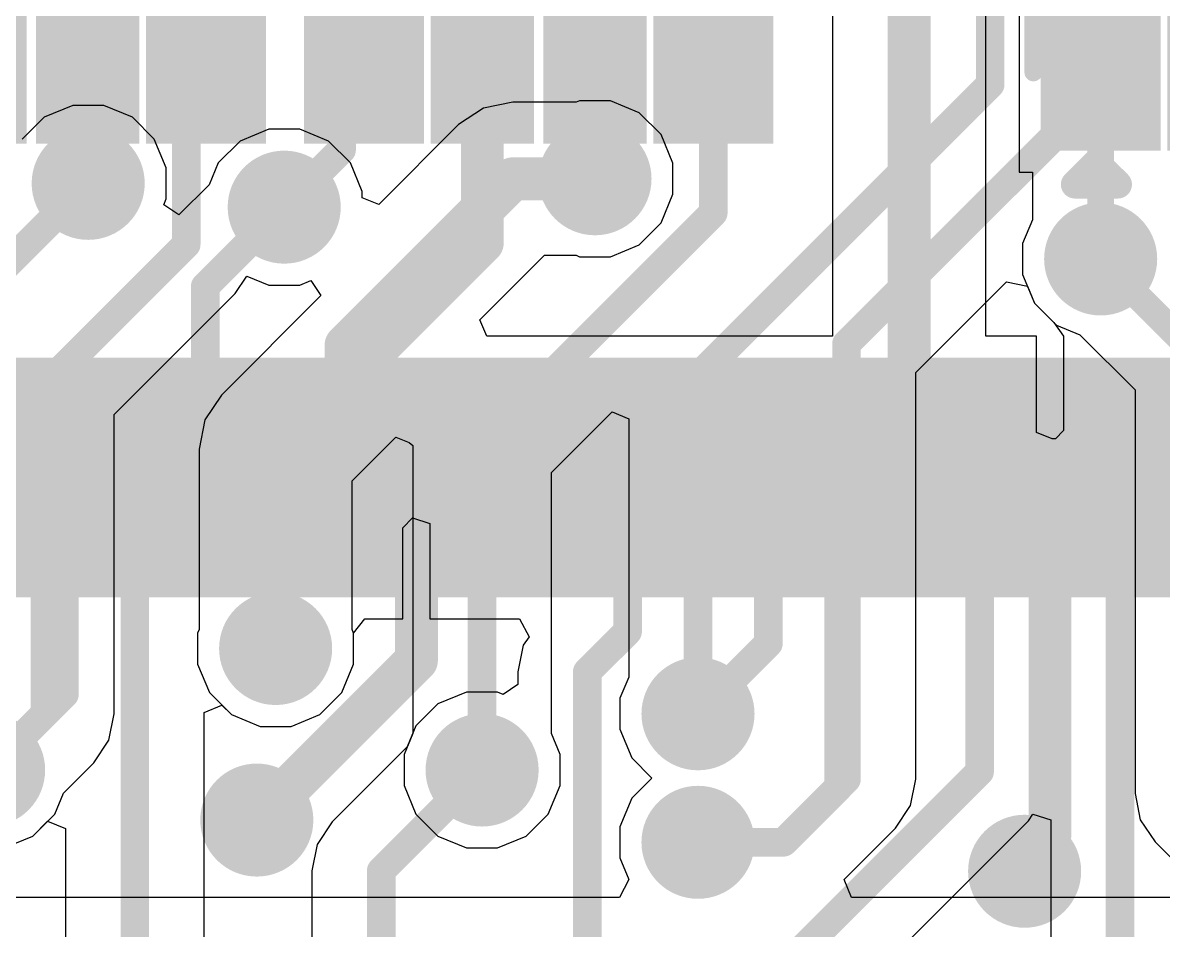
# Model space of a CAD drawing. Header units: millimetres. Extents: x 0 to 172, y 0 to 138.
# Drawn here: x 27.85 to 35.95, y 50.91 to 57.36 of the extents above; entities that cross this region are included whole.
import ezdxf

# ---------------------------------------------------------------- set-up
doc = ezdxf.new("R2010")
doc.units = ezdxf.units.MM
for name, color, linetype in [('BottomLayer', 5, 'Continuous'), ('BottomPaste', 16, 'Continuous'), ('BottomSolder', 6, 'Continuous'), ('TopLayer', 1, 'Continuous'), ('TopOverlay', 2, 'Continuous'), ('TopPaste', 8, 'Continuous'), ('TopSolder', 216, 'Continuous'), ('ViaHoleLayer', 16, 'Continuous')]:
    doc.layers.add(name, color=color, linetype=linetype)

# ---------------------------------------------------------------- blocks, each defined once
blk = doc.blocks.new('MM70_314B1_2_R300_33')
at = {"layer": 'TopLayer'}
for points in [[(69.8, -3.35), (70.1, -3.35), (70.1, -4.85), (69.8, -4.85)], [(70.3, -3.35), (70.6, -3.35), (70.6, -4.85), (70.3, -4.85)], [(70.8, -3.35), (71.1, -3.35), (71.1, -4.85), (70.8, -4.85)], [(71.3, -3.35), (71.6, -3.35), (71.6, -4.85), (71.3, -4.85)], [(71.8, -3.35), (72.1, -3.35), (72.1, -4.85), (71.8, -4.85)], [(72.3, -3.35), (72.6, -3.35), (72.6, -4.85), (72.3, -4.85)], [(72.8, -3.35), (73.1, -3.35), (73.1, -4.85), (72.8, -4.85)], [(73.3, -3.35), (73.6, -3.35), (73.6, -4.85), (73.3, -4.85)], [(73.8, -3.35), (74.1, -3.35), (74.1, -4.85), (73.8, -4.85)], [(74.3, -3.35), (74.6, -3.35), (74.6, -4.85), (74.3, -4.85)], [(74.8, -3.35), (75.1, -3.35), (75.1, -4.85), (74.8, -4.85)], [(75.3, -3.35), (75.6, -3.35), (75.6, -4.85), (75.3, -4.85)], [(75.8, -3.35), (76.1, -3.35), (76.1, -4.85), (75.8, -4.85)], [(76.3, -3.35), (76.6, -3.35), (76.6, -4.85), (76.3, -4.85)], [(76.8, -3.35), (77.1, -3.35), (77.1, -4.85), (76.8, -4.85)], [(77.3, -3.35), (77.6, -3.35), (77.6, -4.85), (77.3, -4.85)]]:
    blk.add_hatch(color=1, dxfattribs=at).paths.add_polyline_path(points)
at = {"layer": 'TopPaste'}
for points in [[(69.8, -3.35), (70.1, -3.35), (70.1, -4.85), (69.8, -4.85)], [(70.3, -3.35), (70.6, -3.35), (70.6, -4.85), (70.3, -4.85)], [(70.8, -3.35), (71.1, -3.35), (71.1, -4.85), (70.8, -4.85)], [(71.3, -3.35), (71.6, -3.35), (71.6, -4.85), (71.3, -4.85)], [(71.8, -3.35), (72.1, -3.35), (72.1, -4.85), (71.8, -4.85)], [(72.3, -3.35), (72.6, -3.35), (72.6, -4.85), (72.3, -4.85)], [(72.8, -3.35), (73.1, -3.35), (73.1, -4.85), (72.8, -4.85)], [(73.3, -3.35), (73.6, -3.35), (73.6, -4.85), (73.3, -4.85)], [(73.8, -3.35), (74.1, -3.35), (74.1, -4.85), (73.8, -4.85)], [(74.3, -3.35), (74.6, -3.35), (74.6, -4.85), (74.3, -4.85)], [(74.8, -3.35), (75.1, -3.35), (75.1, -4.85), (74.8, -4.85)], [(75.3, -3.35), (75.6, -3.35), (75.6, -4.85), (75.3, -4.85)], [(75.8, -3.35), (76.1, -3.35), (76.1, -4.85), (75.8, -4.85)], [(76.3, -3.35), (76.6, -3.35), (76.6, -4.85), (76.3, -4.85)], [(76.8, -3.35), (77.1, -3.35), (77.1, -4.85), (76.8, -4.85)], [(77.3, -3.35), (77.6, -3.35), (77.6, -4.85), (77.3, -4.85)]]:
    blk.add_hatch(color=8, dxfattribs=at).paths.add_polyline_path(points)
at = {"layer": 'TopSolder'}
for points in [[(69.1984, -3.2484), (69.7016, -3.2484), (69.7016, -4.9516), (69.1984, -4.9516)], [(69.6984, -3.2484), (70.2016, -3.2484), (70.2016, -4.9516), (69.6984, -4.9516)], [(70.1984, -3.2484), (70.7016, -3.2484), (70.7016, -4.9516), (70.1984, -4.9516)], [(70.6984, -3.2484), (71.2016, -3.2484), (71.2016, -4.9516), (70.6984, -4.9516)], [(71.1984, -3.2484), (71.7016, -3.2484), (71.7016, -4.9516), (71.1984, -4.9516)], [(71.6984, -3.2484), (72.2016, -3.2484), (72.2016, -4.9516), (71.6984, -4.9516)], [(72.1984, -3.2484), (72.7016, -3.2484), (72.7016, -4.9516), (72.1984, -4.9516)], [(72.6984, -3.2484), (73.2016, -3.2484), (73.2016, -4.9516), (72.6984, -4.9516)], [(73.1984, -3.2484), (73.7016, -3.2484), (73.7016, -4.9516), (73.1984, -4.9516)], [(73.6984, -3.2484), (74.2016, -3.2484), (74.2016, -4.9516), (73.6984, -4.9516)], [(74.1984, -3.2484), (74.7016, -3.2484), (74.7016, -4.9516), (74.1984, -4.9516)], [(74.6984, -3.2484), (75.2016, -3.2484), (75.2016, -4.9516), (74.6984, -4.9516)], [(75.1984, -3.2484), (75.7016, -3.2484), (75.7016, -4.9516), (75.1984, -4.9516)], [(75.6984, -3.2484), (76.2016, -3.2484), (76.2016, -4.9516), (75.6984, -4.9516)], [(76.1984, -3.2484), (76.7016, -3.2484), (76.7016, -4.9516), (76.1984, -4.9516)], [(76.6984, -3.2484), (77.2016, -3.2484), (77.2016, -4.9516), (76.6984, -4.9516)], [(77.1984, -3.2484), (77.7016, -3.2484), (77.7016, -4.9516), (77.1984, -4.9516)], [(77.6984, -3.2484), (78.2016, -3.2484), (78.2016, -4.9516), (77.6984, -4.9516)]]:
    blk.add_hatch(color=216, dxfattribs=at).paths.add_polyline_path(points)
blk = doc.blocks.new('YC164_JR_0722RL_126')
at = {"layer": 'TopLayer'}
for points in [[(-0.45, 0.325), (0.45, 0.325), (0.45, -0.325), (-0.45, -0.325)], [(2.22, -0.325), (1.32, -0.325), (1.32, 0.325), (2.22, 0.325)], [(-0.45, -0.575), (0.45, -0.575), (0.45, -1.105), (-0.45, -1.105)], [(2.22, -1.105), (1.32, -1.105), (1.32, -0.575), (2.22, -0.575)], [(-0.45, -1.375), (0.45, -1.375), (0.45, -1.905), (-0.45, -1.905)], [(2.22, -1.905), (1.32, -1.905), (1.32, -1.375), (2.22, -1.375)], [(-0.45, -2.155), (0.45, -2.155), (0.45, -2.805), (-0.45, -2.805)], [(2.22, -2.805), (1.32, -2.805), (1.32, -2.155), (2.22, -2.155)]]:
    blk.add_hatch(color=1, dxfattribs=at).paths.add_polyline_path(points)
at = {"layer": 'TopPaste'}
for points in [[(-0.45, 0.325), (0.45, 0.325), (0.45, -0.325), (-0.45, -0.325)], [(2.22, -0.325), (1.32, -0.325), (1.32, 0.325), (2.22, 0.325)], [(-0.45, -0.575), (0.45, -0.575), (0.45, -1.105), (-0.45, -1.105)], [(2.22, -1.105), (1.32, -1.105), (1.32, -0.575), (2.22, -0.575)], [(-0.45, -1.375), (0.45, -1.375), (0.45, -1.905), (-0.45, -1.905)], [(2.22, -1.905), (1.32, -1.905), (1.32, -1.375), (2.22, -1.375)], [(-0.45, -2.155), (0.45, -2.155), (0.45, -2.805), (-0.45, -2.805)], [(2.22, -2.805), (1.32, -2.805), (1.32, -2.155), (2.22, -2.155)]]:
    blk.add_hatch(color=8, dxfattribs=at).paths.add_polyline_path(points)
at = {"layer": 'TopSolder'}
for points in [[(-0.5516, 0.4266), (0.5516, 0.4266), (0.5516, -0.4266), (-0.5516, -0.4266)], [(2.3216, -0.4266), (1.2184, -0.4266), (1.2184, 0.4266), (2.3216, 0.4266)], [(-0.5516, -0.4734), (0.5516, -0.4734), (0.5516, -1.2066), (-0.5516, -1.2066)], [(2.3216, -1.2066), (1.2184, -1.2066), (1.2184, -0.4734), (2.3216, -0.4734)], [(-0.5516, -1.2734), (0.5516, -1.2734), (0.5516, -2.0066), (-0.5516, -2.0066)], [(2.3216, -2.0066), (1.2184, -2.0066), (1.2184, -1.2734), (2.3216, -1.2734)], [(-0.5516, -2.0534), (0.5516, -2.0534), (0.5516, -2.9066), (-0.5516, -2.9066)], [(2.3216, -2.9066), (1.2184, -2.9066), (1.2184, -2.0534), (2.3216, -2.0534)]]:
    blk.add_hatch(color=216, dxfattribs=at).paths.add_polyline_path(points)
at = {"layer": 'TopOverlay'}
for points, const_width in [([(0.005, 0.4776), (1.765, 0.4776)], 0.127), ([(-0.7914, 0.1824), (-0.639, 0.03)], 0.2), ([(-0.7914, 0.1824), (-0.7914, -0.1224)], 0.2), ([(-0.639, 0.03), (-0.7914, -0.1224)], 0.2), ([(0.005, -2.9576), (1.765, -2.9576)], 0.127)]:
    blk.add_lwpolyline(points, dxfattribs=dict(at, const_width=const_width))
for points, const_width in [([(-0.0268, 0.4776, 1), (0.0367, 0.4776, 1)], 0.0635), ([(1.7333, 0.4776, 1), (1.7968, 0.4776, 1)], 0.0635), ([(-0.8414, 0.1824, 1), (-0.7414, 0.1824, 1)], 0.1), ([(-0.8414, 0.1824, 1), (-0.7414, 0.1824, 1)], 0.1), ([(-0.689, 0.03, 1), (-0.589, 0.03, 1)], 0.1), ([(-0.689, 0.03, 1), (-0.589, 0.03, 1)], 0.1), ([(-0.8414, -0.1224, 1), (-0.7414, -0.1224, 1)], 0.1), ([(-0.8414, -0.1224, 1), (-0.7414, -0.1224, 1)], 0.1), ([(-0.0268, -2.9576, 1), (0.0367, -2.9576, 1)], 0.0635), ([(1.7333, -2.9576, 1), (1.7968, -2.9576, 1)], 0.0635)]:
    blk.add_lwpolyline(points, format="xyb", close=True, dxfattribs=dict(at, const_width=const_width))
blk = doc.blocks.new('YC164_JR_0722RL_B_127')
at = {"layer": 'BottomLayer'}
for points in [[(-0.45, 2.805), (0.45, 2.805), (0.45, 2.155), (-0.45, 2.155)], [(2.22, 2.155), (1.32, 2.155), (1.32, 2.805), (2.22, 2.805)], [(-0.45, 1.905), (0.45, 1.905), (0.45, 1.375), (-0.45, 1.375)], [(2.22, 1.375), (1.32, 1.375), (1.32, 1.905), (2.22, 1.905)], [(-0.45, 1.105), (0.45, 1.105), (0.45, 0.575), (-0.45, 0.575)], [(2.22, 0.575), (1.32, 0.575), (1.32, 1.105), (2.22, 1.105)], [(-0.45, 0.325), (0.45, 0.325), (0.45, -0.325), (-0.45, -0.325)], [(2.22, -0.325), (1.32, -0.325), (1.32, 0.325), (2.22, 0.325)]]:
    blk.add_hatch(color=5, dxfattribs=at).paths.add_polyline_path(points)
at = {"layer": 'BottomPaste'}
for points in [[(-0.45, 2.805), (0.45, 2.805), (0.45, 2.155), (-0.45, 2.155)], [(2.22, 2.155), (1.32, 2.155), (1.32, 2.805), (2.22, 2.805)], [(-0.45, 1.905), (0.45, 1.905), (0.45, 1.375), (-0.45, 1.375)], [(2.22, 1.375), (1.32, 1.375), (1.32, 1.905), (2.22, 1.905)], [(-0.45, 1.105), (0.45, 1.105), (0.45, 0.575), (-0.45, 0.575)], [(2.22, 0.575), (1.32, 0.575), (1.32, 1.105), (2.22, 1.105)], [(-0.45, 0.325), (0.45, 0.325), (0.45, -0.325), (-0.45, -0.325)], [(2.22, -0.325), (1.32, -0.325), (1.32, 0.325), (2.22, 0.325)]]:
    blk.add_hatch(color=16, dxfattribs=at).paths.add_polyline_path(points)
at = {"layer": 'BottomSolder'}
for points in [[(-0.5516, 2.9066), (0.5516, 2.9066), (0.5516, 2.0534), (-0.5516, 2.0534)], [(2.3216, 2.0534), (1.2184, 2.0534), (1.2184, 2.9066), (2.3216, 2.9066)], [(-0.5516, 2.0066), (0.5516, 2.0066), (0.5516, 1.2734), (-0.5516, 1.2734)], [(2.3216, 1.2734), (1.2184, 1.2734), (1.2184, 2.0066), (2.3216, 2.0066)], [(-0.5516, 1.2066), (0.5516, 1.2066), (0.5516, 0.4734), (-0.5516, 0.4734)], [(2.3216, 0.4734), (1.2184, 0.4734), (1.2184, 1.2066), (2.3216, 1.2066)], [(-0.5516, 0.4266), (0.5516, 0.4266), (0.5516, -0.4266), (-0.5516, -0.4266)], [(2.3216, -0.4266), (1.2184, -0.4266), (1.2184, 0.4266), (2.3216, 0.4266)]]:
    blk.add_hatch(color=6, dxfattribs=at).paths.add_polyline_path(points)
blk = doc.blocks.new('YC164_JR_0722RL_B_128')
at = {"layer": 'BottomLayer'}
for points in [[(-0.45, 2.805), (0.45, 2.805), (0.45, 2.155), (-0.45, 2.155)], [(2.22, 2.155), (1.32, 2.155), (1.32, 2.805), (2.22, 2.805)], [(-0.45, 1.905), (0.45, 1.905), (0.45, 1.375), (-0.45, 1.375)], [(2.22, 1.375), (1.32, 1.375), (1.32, 1.905), (2.22, 1.905)], [(-0.45, 1.105), (0.45, 1.105), (0.45, 0.575), (-0.45, 0.575)], [(2.22, 0.575), (1.32, 0.575), (1.32, 1.105), (2.22, 1.105)], [(-0.45, 0.325), (0.45, 0.325), (0.45, -0.325), (-0.45, -0.325)], [(2.22, -0.325), (1.32, -0.325), (1.32, 0.325), (2.22, 0.325)]]:
    blk.add_hatch(color=5, dxfattribs=at).paths.add_polyline_path(points)
at = {"layer": 'BottomPaste'}
for points in [[(-0.45, 2.805), (0.45, 2.805), (0.45, 2.155), (-0.45, 2.155)], [(2.22, 2.155), (1.32, 2.155), (1.32, 2.805), (2.22, 2.805)], [(-0.45, 1.905), (0.45, 1.905), (0.45, 1.375), (-0.45, 1.375)], [(2.22, 1.375), (1.32, 1.375), (1.32, 1.905), (2.22, 1.905)], [(-0.45, 1.105), (0.45, 1.105), (0.45, 0.575), (-0.45, 0.575)], [(2.22, 0.575), (1.32, 0.575), (1.32, 1.105), (2.22, 1.105)], [(-0.45, 0.325), (0.45, 0.325), (0.45, -0.325), (-0.45, -0.325)], [(2.22, -0.325), (1.32, -0.325), (1.32, 0.325), (2.22, 0.325)]]:
    blk.add_hatch(color=16, dxfattribs=at).paths.add_polyline_path(points)
at = {"layer": 'BottomSolder'}
for points in [[(-0.5516, 2.9066), (0.5516, 2.9066), (0.5516, 2.0534), (-0.5516, 2.0534)], [(2.3216, 2.0534), (1.2184, 2.0534), (1.2184, 2.9066), (2.3216, 2.9066)], [(-0.5516, 2.0066), (0.5516, 2.0066), (0.5516, 1.2734), (-0.5516, 1.2734)], [(2.3216, 1.2734), (1.2184, 1.2734), (1.2184, 2.0066), (2.3216, 2.0066)], [(-0.5516, 1.2066), (0.5516, 1.2066), (0.5516, 0.4734), (-0.5516, 0.4734)], [(2.3216, 0.4734), (1.2184, 0.4734), (1.2184, 1.2066), (2.3216, 1.2066)], [(-0.5516, 0.4266), (0.5516, 0.4266), (0.5516, -0.4266), (-0.5516, -0.4266)], [(2.3216, -0.4266), (1.2184, -0.4266), (1.2184, 0.4266), (2.3216, 0.4266)]]:
    blk.add_hatch(color=6, dxfattribs=at).paths.add_polyline_path(points)

msp = doc.modelspace()

# ---------------------------------------------------------------- hatches: boundary and pattern name
at = {"layer": 'BottomLayer'}
h = msp.add_hatch(color=5, dxfattribs=at)
edge = h.paths.add_edge_path()
edge.add_arc((31.9168, 56.2466), 0.3, 0, 360)
h = msp.add_hatch(color=5, dxfattribs=at)
edge = h.paths.add_edge_path()
edge.add_arc((28.3172, 56.214), 0.3, 0, 360)
h = msp.add_hatch(color=5, dxfattribs=at)
edge = h.paths.add_edge_path()
edge.add_arc((29.7094, 56.0449), 0.3, 0, 360)
h = msp.add_hatch(color=5, dxfattribs=at)
edge = h.paths.add_edge_path()
edge.add_arc((35.5084, 55.6768), 0.3, 0, 360)
h = msp.add_hatch(color=5, dxfattribs=at)
edge = h.paths.add_edge_path()
edge.add_arc((29.6484, 52.9082), 0.3, 0, 360)
h = msp.add_hatch(color=5, dxfattribs=at)
edge = h.paths.add_edge_path()
edge.add_arc((32.6484, 52.4442), 0.3, 0, 360)
h = msp.add_hatch(color=5, dxfattribs=at)
edge = h.paths.add_edge_path()
edge.add_arc((27.6098, 52.0446), 0.3, 0, 360)
h = msp.add_hatch(color=5, dxfattribs=at)
edge = h.paths.add_edge_path()
edge.add_arc((31.115, 52.0446), 0.3, 0, 360)
h = msp.add_hatch(color=5, dxfattribs=at)
edge = h.paths.add_edge_path()
edge.add_arc((29.5148, 51.689), 0.3, 0, 360)
h = msp.add_hatch(color=5, dxfattribs=at)
edge = h.paths.add_edge_path()
edge.add_arc((32.6484, 51.5309), 0.3, 0, 360)
h = msp.add_hatch(color=5, dxfattribs=at)
edge = h.paths.add_edge_path()
edge.add_arc((34.9683, 51.3252), 0.3, 0, 360)
at = {"layer": 'BottomSolder'}
h = msp.add_hatch(color=6, dxfattribs=at)
edge = h.paths.add_edge_path()
edge.add_arc((31.9168, 56.2466), 0.4016, 0, 360)
h = msp.add_hatch(color=6, dxfattribs=at)
edge = h.paths.add_edge_path()
edge.add_arc((28.3172, 56.214), 0.4016, 0, 360)
h = msp.add_hatch(color=6, dxfattribs=at)
edge = h.paths.add_edge_path()
edge.add_arc((29.7094, 56.0449), 0.4016, 0, 360)
h = msp.add_hatch(color=6, dxfattribs=at)
edge = h.paths.add_edge_path()
edge.add_arc((35.5084, 55.6768), 0.4016, 0, 360)
h = msp.add_hatch(color=6, dxfattribs=at)
edge = h.paths.add_edge_path()
edge.add_arc((29.6484, 52.9082), 0.4016, 0, 360)
h = msp.add_hatch(color=6, dxfattribs=at)
edge = h.paths.add_edge_path()
edge.add_arc((32.6484, 52.4442), 0.4016, 0, 360)
h = msp.add_hatch(color=6, dxfattribs=at)
edge = h.paths.add_edge_path()
edge.add_arc((27.6098, 52.0446), 0.4016, 0, 360)
h = msp.add_hatch(color=6, dxfattribs=at)
edge = h.paths.add_edge_path()
edge.add_arc((31.115, 52.0446), 0.4016, 0, 360)
h = msp.add_hatch(color=6, dxfattribs=at)
edge = h.paths.add_edge_path()
edge.add_arc((29.5148, 51.689), 0.4016, 0, 360)
h = msp.add_hatch(color=6, dxfattribs=at)
edge = h.paths.add_edge_path()
edge.add_arc((32.6484, 51.5309), 0.4016, 0, 360)
h = msp.add_hatch(color=6, dxfattribs=at)
edge = h.paths.add_edge_path()
edge.add_arc((34.9683, 51.3252), 0.4016, 0, 360)
at = {"layer": 'TopLayer'}
h = msp.add_hatch(color=1, dxfattribs=at)
edge = h.paths.add_edge_path()
edge.add_arc((31.9168, 56.2466), 0.3, 0, 360)
h = msp.add_hatch(color=1, dxfattribs=at)
edge = h.paths.add_edge_path()
edge.add_arc((28.3172, 56.214), 0.3, 0, 360)
h = msp.add_hatch(color=1, dxfattribs=at)
edge = h.paths.add_edge_path()
edge.add_arc((29.7094, 56.0449), 0.3, 0, 360)
h = msp.add_hatch(color=1, dxfattribs=at)
edge = h.paths.add_edge_path()
edge.add_arc((35.5084, 55.6768), 0.3, 0, 360)
h = msp.add_hatch(color=1, dxfattribs=at)
edge = h.paths.add_edge_path()
edge.add_arc((29.6484, 52.9082), 0.3, 0, 360)
h = msp.add_hatch(color=1, dxfattribs=at)
edge = h.paths.add_edge_path()
edge.add_arc((32.6484, 52.4442), 0.3, 0, 360)
h = msp.add_hatch(color=1, dxfattribs=at)
edge = h.paths.add_edge_path()
edge.add_arc((27.6098, 52.0446), 0.3, 0, 360)
h = msp.add_hatch(color=1, dxfattribs=at)
edge = h.paths.add_edge_path()
edge.add_arc((31.115, 52.0446), 0.3, 0, 360)
h = msp.add_hatch(color=1, dxfattribs=at)
edge = h.paths.add_edge_path()
edge.add_arc((29.5148, 51.689), 0.3, 0, 360)
h = msp.add_hatch(color=1, dxfattribs=at)
edge = h.paths.add_edge_path()
edge.add_arc((32.6484, 51.5309), 0.3, 0, 360)
h = msp.add_hatch(color=1, dxfattribs=at)
edge = h.paths.add_edge_path()
edge.add_arc((34.9683, 51.3252), 0.3, 0, 360)
at = {"layer": 'TopSolder'}
h = msp.add_hatch(color=216, dxfattribs=at)
edge = h.paths.add_edge_path()
edge.add_arc((31.9168, 56.2466), 0.4016, 0, 360)
h = msp.add_hatch(color=216, dxfattribs=at)
edge = h.paths.add_edge_path()
edge.add_arc((28.3172, 56.214), 0.4016, 0, 360)
h = msp.add_hatch(color=216, dxfattribs=at)
edge = h.paths.add_edge_path()
edge.add_arc((29.7094, 56.0449), 0.4016, 0, 360)
h = msp.add_hatch(color=216, dxfattribs=at)
edge = h.paths.add_edge_path()
edge.add_arc((35.5084, 55.6768), 0.4016, 0, 360)
h = msp.add_hatch(color=216, dxfattribs=at)
edge = h.paths.add_edge_path()
edge.add_arc((29.6484, 52.9082), 0.4016, 0, 360)
h = msp.add_hatch(color=216, dxfattribs=at)
edge = h.paths.add_edge_path()
edge.add_arc((32.6484, 52.4442), 0.4016, 0, 360)
h = msp.add_hatch(color=216, dxfattribs=at)
edge = h.paths.add_edge_path()
edge.add_arc((27.6098, 52.0446), 0.4016, 0, 360)
h = msp.add_hatch(color=216, dxfattribs=at)
edge = h.paths.add_edge_path()
edge.add_arc((31.115, 52.0446), 0.4016, 0, 360)
h = msp.add_hatch(color=216, dxfattribs=at)
edge = h.paths.add_edge_path()
edge.add_arc((29.5148, 51.689), 0.4016, 0, 360)
h = msp.add_hatch(color=216, dxfattribs=at)
edge = h.paths.add_edge_path()
edge.add_arc((32.6484, 51.5309), 0.4016, 0, 360)
h = msp.add_hatch(color=216, dxfattribs=at)
edge = h.paths.add_edge_path()
edge.add_arc((34.9683, 51.3252), 0.4016, 0, 360)
at = {"layer": 'ViaHoleLayer'}
h = msp.add_hatch(color=16, dxfattribs=at)
edge = h.paths.add_edge_path()
edge.add_arc((31.9168, 56.2466), 0.15, 0, 360)
h = msp.add_hatch(color=16, dxfattribs=at)
edge = h.paths.add_edge_path()
edge.add_arc((28.3172, 56.214), 0.15, 0, 360)
h = msp.add_hatch(color=16, dxfattribs=at)
edge = h.paths.add_edge_path()
edge.add_arc((29.7094, 56.0449), 0.15, 0, 360)
h = msp.add_hatch(color=16, dxfattribs=at)
edge = h.paths.add_edge_path()
edge.add_arc((35.5084, 55.6768), 0.15, 0, 360)
h = msp.add_hatch(color=16, dxfattribs=at)
edge = h.paths.add_edge_path()
edge.add_arc((29.6484, 52.9082), 0.15, 0, 360)
h = msp.add_hatch(color=16, dxfattribs=at)
edge = h.paths.add_edge_path()
edge.add_arc((32.6484, 52.4442), 0.15, 0, 360)
h = msp.add_hatch(color=16, dxfattribs=at)
edge = h.paths.add_edge_path()
edge.add_arc((31.115, 52.0446), 0.15, 0, 360)
h = msp.add_hatch(color=16, dxfattribs=at)
edge = h.paths.add_edge_path()
edge.add_arc((29.5148, 51.689), 0.15, 0, 360)
h = msp.add_hatch(color=16, dxfattribs=at)
edge = h.paths.add_edge_path()
edge.add_arc((32.6484, 51.5309), 0.15, 0, 360)
h = msp.add_hatch(color=16, dxfattribs=at)
edge = h.paths.add_edge_path()
edge.add_arc((34.9683, 51.3252), 0.15, 0, 360)

# ---------------------------------------------------------------- linework, layer by layer
at = {"layer": 'BottomLayer'}
for p, q in [((29.3612, 55.4314), (29.444, 55.5552)), ((29.444, 55.5552), (29.5992, 55.4909)), ((29.5992, 55.4909), (29.8196, 55.4909)), ((29.8196, 55.4909), (29.8984, 55.5235)), ((29.8984, 55.5235), (29.9704, 55.4159)), ((34.1952, 54.8696), (34.839, 55.5133)), ((34.839, 55.5133), (34.9888, 55.4835)), ((28.5014, 54.5716), (29.3612, 55.4314)), ((29.9704, 55.4159), (29.2638, 54.7093)), ((34.9888, 55.4835), (35.0387, 55.363)), ((35.0387, 55.363), (35.1946, 55.2071)), ((35.1946, 55.2071), (35.3613, 55.1381)), ((35.3613, 55.1381), (35.7527, 54.7467)), ((34.1952, 51.98), (34.1952, 54.8696)), ((29.2638, 54.7093), (29.1459, 54.5329)), ((35.7527, 54.7467), (35.7527, 51.8767)), ((28.5014, 52.4442), (28.5014, 54.5716)), ((29.1459, 54.5329), (29.1045, 54.3248)), ((31.6071, 54.1582), (32.039, 54.5901)), ((32.039, 54.5901), (32.1563, 54.5415)), ((32.1563, 54.5415), (32.1563, 52.7039)), ((30.1922, 54.0995), (30.5031, 54.4104)), ((30.5031, 54.4104), (30.5966, 54.3726)), ((30.5966, 54.3726), (30.6229, 54.3506)), ((30.6229, 54.3506), (30.6229, 52.3043)), ((29.1045, 54.3248), (29.1045, 53.0429)), ((31.6071, 52.3043), (31.6071, 54.1582)), ((30.1922, 53.0429), (30.1922, 54.0995)), ((29.1045, 53.0429), (29.0944, 53.0184)), ((29.0944, 53.0184), (29.0944, 52.798)), ((30.2024, 53.0184), (30.1922, 53.0429)), ((30.2024, 52.798), (30.2024, 53.0184)), ((29.0944, 52.798), (29.1787, 52.5944)), ((30.1181, 52.5944), (30.2024, 52.798)), ((32.1563, 52.7039), (32.0944, 52.5544)), ((29.1787, 52.5944), (29.3346, 52.4385)), ((29.9622, 52.4385), (30.1181, 52.5944)), ((32.0944, 52.5544), (32.0944, 52.334)), ((28.464, 52.2559), (28.5014, 52.4442)), ((29.3346, 52.4385), (29.5382, 52.3542)), ((29.7586, 52.3542), (29.9622, 52.4385)), ((29.5382, 52.3542), (29.7586, 52.3542)), ((32.0944, 52.334), (32.1787, 52.1304)), ((28.3573, 52.0962), (28.464, 52.2559)), ((30.6229, 52.3043), (30.561, 52.1548)), ((31.669, 52.1548), (31.6071, 52.3043)), ((28.1414, 51.8803), (28.3573, 52.0962)), ((30.561, 52.1548), (30.561, 51.9344)), ((31.669, 51.9344), (31.669, 52.1548)), ((32.1787, 52.1304), (32.3215, 51.9876)), ((30.561, 51.9344), (30.6453, 51.7308)), ((31.5847, 51.7308), (31.669, 51.9344)), ((32.3215, 51.9876), (32.1787, 51.8448)), ((34.1578, 51.7917), (34.1952, 51.98)), ((28.0795, 51.7308), (28.1414, 51.8803)), ((32.1787, 51.8448), (32.0944, 51.6411)), ((35.7527, 51.8767), (35.7896, 51.6911)), ((34.0511, 51.632), (34.1578, 51.7917)), ((27.9236, 51.5749), (28.0795, 51.7308)), ((30.6453, 51.7308), (30.8012, 51.5749)), ((31.4288, 51.5749), (31.5847, 51.7308)), ((35.7896, 51.6911), (35.8947, 51.5338)), ((32.0944, 51.6411), (32.0944, 51.4207)), ((33.6856, 51.2665), (34.0511, 51.632)), ((27.72, 51.4906), (27.9236, 51.5749)), ((30.8012, 51.5749), (31.0048, 51.4906)), ((31.2252, 51.4906), (31.4288, 51.5749)), ((35.8947, 51.5338), (36.1716, 51.2569)), ((31.0048, 51.4906), (31.2252, 51.4906)), ((32.0944, 51.4207), (32.1583, 51.2665)), ((32.1583, 51.2665), (32.0904, 51.1395)), ((33.7382, 51.1395), (33.6856, 51.2665)), ((32.0904, 51.1395), (13.0689, 51.1395)), ((36.123, 51.1395), (33.7382, 51.1395))]:
    msp.add_line(p, q, dxfattribs=at)
for points, const_width in [([(34.7236, 56.917), (34.7236, 58.8339)], 0.2032), ([(35.5236, 56.8938), (35.5236, 58.8339)], 0.2032), ([(31.1168, 55.7932), (31.1168, 57.0484)], 0.3048), ([(31.9168, 56.2466), (31.9168, 57.0484)], 0.3048), ([(28.3134, 57.0484), (28.3172, 57.0446)], 0.2032), ([(28.3172, 56.214), (28.3172, 57.0446)], 0.2032), ([(29.0133, 56.9083), (29.1534, 57.0484)], 0.2032), ([(30.1169, 56.8885), (30.2768, 57.0484)], 0.2032), ([(32.7568, 56.0038), (32.7568, 57.0484)], 0.2032), ([(29.0133, 55.7793), (29.0133, 56.9083)], 0.2032), ([(30.1169, 56.4524), (30.1169, 56.8885)], 0.2032), ([(32.6484, 54.8418), (34.7236, 56.917)], 0.2032), ([(33.7032, 55.0734), (35.5236, 56.8938)], 0.2032), ([(29.7094, 56.0449), (30.1169, 56.4524)], 0.2032), ([(29.7094, 56.0449), (29.7094, 56.0449)], 0.2032), ([(31.115, 54.362), (32.7568, 56.0038)], 0.2032), ([(29.6484, 54.3248), (31.1168, 55.7932)], 0.3048), ([(28.0094, 54.7754), (29.0133, 55.7793)], 0.2032), ([(35.5084, 55.6768), (36.2376, 54.9476)], 0.1893), ([(33.7032, 51.98), (33.7032, 55.0734)], 0.2032), ([(32.6484, 52.4442), (32.6484, 54.8418)], 0.2032), ([(28.0094, 52.4442), (28.0094, 54.7754)], 0.2032), ([(29.6484, 52.9082), (29.6484, 54.3248)], 0.3048), ([(31.115, 52.0446), (31.115, 54.362)], 0.2032), ([(27.6098, 52.0446), (28.0094, 52.4442)], 0.2032), ([(33.2542, 51.5309), (33.7032, 51.98)], 0.2032), ([(32.6484, 51.5309), (33.2542, 51.5309)], 0.2032)]:
    msp.add_lwpolyline(points, dxfattribs=dict(at, const_width=const_width))
for points, const_width in [([(31.0406, 57.0484, 1), (31.193, 57.0484, 1)], 0.1524), ([(31.8406, 57.0484, 1), (31.993, 57.0484, 1)], 0.1524), ([(28.2626, 57.0484, 1), (28.3642, 57.0484, 1)], 0.1016), ([(28.2664, 57.0446, 1), (28.368, 57.0446, 1)], 0.1016), ([(28.2664, 57.0446, 1), (28.368, 57.0446, 1)], 0.1016), ([(29.1026, 57.0484, 1), (29.2042, 57.0484, 1)], 0.1016), ([(30.226, 57.0484, 1), (30.3276, 57.0484, 1)], 0.1016), ([(32.706, 57.0484, 1), (32.8076, 57.0484, 1)], 0.1016), ([(28.9625, 56.9083, 1), (29.0641, 56.9083, 1)], 0.1016), ([(28.9625, 56.9083, 1), (29.0641, 56.9083, 1)], 0.1016), ([(30.0661, 56.8885, 1), (30.1677, 56.8885, 1)], 0.1016), ([(30.0661, 56.8885, 1), (30.1677, 56.8885, 1)], 0.1016), ([(34.6728, 56.917, 1), (34.7744, 56.917, 1)], 0.1016), ([(34.6728, 56.917, 1), (34.7744, 56.917, 1)], 0.1016), ([(35.4728, 56.8938, 1), (35.5744, 56.8938, 1)], 0.1016), ([(35.4728, 56.8938, 1), (35.5744, 56.8938, 1)], 0.1016), ([(30.0661, 56.4524, 1), (30.1677, 56.4524, 1)], 0.1016), ([(30.0661, 56.4524, 1), (30.1677, 56.4524, 1)], 0.1016), ([(31.8406, 56.2466, 1), (31.993, 56.2466, 1)], 0.1524), ([(28.2664, 56.214, 1), (28.368, 56.214, 1)], 0.1016), ([(29.6586, 56.0449, 1), (29.7602, 56.0449, 1)], 0.1016), ([(29.6586, 56.0449, 1), (29.7602, 56.0449, 1)], 0.1016), ([(29.6586, 56.0449, 1), (29.7602, 56.0449, 1)], 0.1016), ([(32.706, 56.0038, 1), (32.8076, 56.0038, 1)], 0.1016), ([(32.706, 56.0038, 1), (32.8076, 56.0038, 1)], 0.1016), ([(31.0406, 55.7932, 1), (31.193, 55.7932, 1)], 0.1524), ([(31.0406, 55.7932, 1), (31.193, 55.7932, 1)], 0.1524), ([(28.9625, 55.7793, 1), (29.0641, 55.7793, 1)], 0.1016), ([(28.9625, 55.7793, 1), (29.0641, 55.7793, 1)], 0.1016), ([(35.4611, 55.6768, 1), (35.5557, 55.6768, 1)], 0.0946), ([(33.6524, 55.0734, 1), (33.754, 55.0734, 1)], 0.1016), ([(33.6524, 55.0734, 1), (33.754, 55.0734, 1)], 0.1016), ([(32.5976, 54.8418, 1), (32.6992, 54.8418, 1)], 0.1016), ([(32.5976, 54.8418, 1), (32.6992, 54.8418, 1)], 0.1016), ([(27.9586, 54.7754, 1), (28.0602, 54.7754, 1)], 0.1016), ([(27.9586, 54.7754, 1), (28.0602, 54.7754, 1)], 0.1016), ([(29.5722, 54.3248, 1), (29.7246, 54.3248, 1)], 0.1524), ([(29.5722, 54.3248, 1), (29.7246, 54.3248, 1)], 0.1524), ([(31.0642, 54.362, 1), (31.1658, 54.362, 1)], 0.1016), ([(31.0642, 54.362, 1), (31.1658, 54.362, 1)], 0.1016), ([(29.5722, 52.9082, 1), (29.7246, 52.9082, 1)], 0.1524), ([(27.9586, 52.4442, 1), (28.0602, 52.4442, 1)], 0.1016), ([(27.9586, 52.4442, 1), (28.0602, 52.4442, 1)], 0.1016), ([(32.5976, 52.4442, 1), (32.6992, 52.4442, 1)], 0.1016), ([(31.0642, 52.0446, 1), (31.1658, 52.0446, 1)], 0.1016), ([(33.6524, 51.98, 1), (33.754, 51.98, 1)], 0.1016), ([(33.6524, 51.98, 1), (33.754, 51.98, 1)], 0.1016), ([(32.5976, 51.5309, 1), (32.6992, 51.5309, 1)], 0.1016), ([(33.2034, 51.5309, 1), (33.305, 51.5309, 1)], 0.1016), ([(33.2034, 51.5309, 1), (33.305, 51.5309, 1)], 0.1016)]:
    msp.add_lwpolyline(points, format="xyb", close=True, dxfattribs=dict(at, const_width=const_width))
at = {"layer": 'TopLayer'}
for p, q in [((34.6922, 55.1272), (34.6922, 59.3003)), ((33.6045, 59.0751), (33.6045, 55.1272)), ((34.9294, 57.7016), (34.9294, 56.2936)), ((31.3328, 56.7905), (31.1247, 56.7491)), ((31.7821, 56.7905), (31.3328, 56.7905)), ((31.8066, 56.8006), (31.7821, 56.7905)), ((32.027, 56.8006), (31.8066, 56.8006)), ((32.2306, 56.7163), (32.027, 56.8006)), ((28.207, 56.768), (28.0034, 56.6837)), ((28.4274, 56.768), (28.207, 56.768)), ((28.631, 56.6837), (28.4274, 56.768)), ((31.1247, 56.7491), (30.9482, 56.6312)), ((32.3865, 56.5604), (32.2306, 56.7163)), ((28.0034, 56.6837), (27.8475, 56.5278)), ((28.7869, 56.5278), (28.631, 56.6837)), ((30.9482, 56.6312), (30.3807, 56.0637)), ((29.5992, 56.5989), (29.3956, 56.5145)), ((29.8196, 56.5989), (29.5992, 56.5989)), ((30.0232, 56.5145), (29.8196, 56.5989)), ((32.4708, 56.3568), (32.3865, 56.5604)), ((28.8712, 56.3242), (28.7869, 56.5278)), ((29.3956, 56.5145), (29.2397, 56.3587)), ((30.1791, 56.3587), (30.0232, 56.5145)), ((28.8712, 56.1038), (28.8712, 56.3242)), ((29.2397, 56.3587), (29.1759, 56.2045)), ((30.2634, 56.1551), (30.1791, 56.3587)), ((32.4708, 56.1364), (32.4708, 56.3568)), ((34.9294, 56.2936), (35.0235, 56.2936)), ((35.0235, 56.2936), (35.0235, 55.9537)), ((29.1759, 56.2045), (28.9616, 55.9903)), ((30.2634, 56.1123), (30.2634, 56.1551)), ((32.3865, 55.9328), (32.4708, 56.1364)), ((28.854, 56.0622), (28.8712, 56.1038)), ((28.9616, 55.9903), (28.854, 56.0622)), ((30.3807, 56.0637), (30.2634, 56.1123)), ((32.2306, 55.7769), (32.3865, 55.9328)), ((35.0235, 55.9537), (34.9544, 55.787)), ((32.027, 55.6926), (32.2306, 55.7769)), ((34.9544, 55.787), (34.9544, 55.5666)), ((31.0998, 55.2445), (31.5581, 55.7028)), ((31.5581, 55.7028), (31.7821, 55.7028)), ((31.7821, 55.7028), (31.8066, 55.6926)), ((31.8066, 55.6926), (32.027, 55.6926)), ((34.9544, 55.5666), (35.0387, 55.363)), ((35.0387, 55.363), (35.1759, 55.2258)), ((31.1484, 55.1272), (31.0998, 55.2445)), ((35.1759, 55.2258), (35.2444, 55.1272)), ((33.6045, 55.1272), (31.1484, 55.1272)), ((35.0524, 55.1272), (34.6922, 55.1272)), ((35.0524, 54.4437), (35.0524, 55.1272)), ((35.2444, 55.1272), (35.2444, 54.4571)), ((35.1651, 54.3974), (35.0524, 54.4437)), ((35.2444, 54.4571), (35.1872, 54.3994)), ((35.1872, 54.3994), (35.1651, 54.3974)), ((30.5524, 53.7666), (30.6216, 53.8366)), ((30.6216, 53.8366), (30.7444, 53.7973)), ((30.7444, 53.7973), (30.7444, 53.1192)), ((30.5524, 53.1192), (30.5524, 53.7666)), ((30.2024, 53.0184), (30.2819, 53.1192)), ((30.2819, 53.1192), (30.5524, 53.1192)), ((30.7444, 53.1192), (31.3805, 53.1192)), ((31.3805, 53.1192), (31.4484, 52.9922)), ((30.2024, 52.798), (30.2024, 53.0184)), ((31.4484, 52.9922), (31.4073, 52.9308)), ((31.4073, 52.9308), (31.3699, 52.7425)), ((30.1181, 52.5944), (30.2024, 52.798)), ((31.3699, 52.7425), (31.3699, 52.653)), ((31.3699, 52.653), (31.2643, 52.5824)), ((29.9622, 52.4385), (30.1181, 52.5944)), ((31.0048, 52.5986), (30.8012, 52.5143)), ((31.2252, 52.5986), (31.0048, 52.5986)), ((31.2643, 52.5824), (31.2252, 52.5986)), ((29.1405, 52.4531), (29.2675, 52.5057)), ((29.2675, 52.5057), (29.3346, 52.4385)), ((30.8012, 52.5143), (30.6453, 52.3584)), ((29.1405, 49.4733), (29.1405, 52.4531)), ((29.3346, 52.4385), (29.5382, 52.3542)), ((29.7586, 52.3542), (29.9622, 52.4385)), ((29.5382, 52.3542), (29.7586, 52.3542)), ((30.6453, 52.3584), (30.5834, 52.2089)), ((30.5834, 52.2089), (30.0505, 51.6759)), ((27.9236, 51.5749), (28.0293, 51.6807)), ((28.0293, 51.6807), (28.1563, 51.6281)), ((33.1405, 49.8283), (34.9963, 51.6842)), ((34.9963, 51.6842), (35.0269, 51.73)), ((35.0269, 51.73), (35.1539, 51.6915)), ((35.1539, 51.6915), (35.1539, 49.6455)), ((28.1563, 51.6281), (28.1563, 49.2695)), ((30.0505, 51.6759), (29.9438, 51.5163)), ((27.72, 51.4906), (27.9236, 51.5749)), ((29.9438, 51.5163), (29.9063, 51.328)), ((29.9063, 51.328), (29.9063, 48.961))]:
    msp.add_line(p, q, dxfattribs=at)
for points, const_width in [([(34.1484, 54.1232), (34.1484, 59.3003)], 0.3048), ([(35.5084, 55.6768), (35.5084, 56.9976)], 0.1893), ([(30.1484, 55.0622), (31.3328, 56.2466)], 0.3048), ([(31.3328, 56.2466), (31.9168, 56.2466)], 0.3048), ([(27.6484, 55.5452), (28.3172, 56.214)], 0.2032), ([(29.1484, 55.4812), (29.7094, 56.0422)], 0.2032), ([(29.7094, 56.0422), (29.7094, 56.0449)], 0.2032), ([(29.1484, 54.1232), (29.1484, 55.4812)], 0.2032), ([(30.1484, 54.1232), (30.1484, 55.0622)], 0.3048), ([(29.6484, 52.9082), (29.6484, 54.1232)], 0.3048), ([(30.6484, 52.8226), (30.6484, 54.1232)], 0.3048), ([(35.1484, 51.5852), (35.1484, 54.1232)], 0.3048), ([(28.1484, 52.5832), (28.1484, 54.1232)], 0.2032), ([(28.6484, 49.2695), (28.6484, 54.1232)], 0.2032), ([(32.1484, 53.0289), (32.1484, 54.1232)], 0.2032), ([(33.1484, 54.1232), (33.1489, 54.1227)], 0.2032), ([(33.1489, 52.9447), (33.1489, 54.1227)], 0.2032), ([(33.6484, 51.9236), (33.6484, 54.1232)], 0.2032), ([(34.6484, 52.0321), (34.6484, 54.1232)], 0.2032), ([(35.646, 54.1208), (35.6484, 54.1232)], 0.2032), ([(35.646, 49.4417), (35.646, 54.1208)], 0.2032), ([(31.8619, 52.7425), (32.1484, 53.0289)], 0.2032), ([(29.5148, 51.689), (30.6484, 52.8226)], 0.3048), ([(32.6484, 52.4442), (33.1489, 52.9447)], 0.2032), ([(31.8619, 49.0445), (31.8619, 52.7425)], 0.2032), ([(27.6098, 52.0446), (28.1484, 52.5832)], 0.2032), ([(30.3984, 51.328), (31.115, 52.0446)], 0.2032), ([(32.6484, 50.0321), (34.6484, 52.0321)], 0.2032), ([(33.2557, 51.5309), (33.6484, 51.9236)], 0.2032), ([(34.9683, 51.4051), (35.1484, 51.5852)], 0.3048), ([(32.6484, 51.5309), (33.2557, 51.5309)], 0.2032), ([(34.9683, 51.3252), (34.9683, 51.4051)], 0.3048), ([(30.3984, 45.9232), (30.3984, 51.328)], 0.2032)]:
    msp.add_lwpolyline(points, dxfattribs=dict(at, const_width=const_width))
for points, const_width in [([(35.4611, 56.9976, 1), (35.5557, 56.9976, 1)], 0.0946), ([(31.2566, 56.2466, 1), (31.409, 56.2466, 1)], 0.1524), ([(31.2566, 56.2466, 1), (31.409, 56.2466, 1)], 0.1524), ([(31.8406, 56.2466, 1), (31.993, 56.2466, 1)], 0.1524), ([(28.2664, 56.214, 1), (28.368, 56.214, 1)], 0.1016), ([(29.6586, 56.0449, 1), (29.7602, 56.0449, 1)], 0.1016), ([(29.6586, 56.0422, 1), (29.7602, 56.0422, 1)], 0.1016), ([(29.6586, 56.0422, 1), (29.7602, 56.0422, 1)], 0.1016), ([(35.4611, 55.6768, 1), (35.5557, 55.6768, 1)], 0.0946), ([(29.0976, 55.4812, 1), (29.1992, 55.4812, 1)], 0.1016), ([(29.0976, 55.4812, 1), (29.1992, 55.4812, 1)], 0.1016), ([(30.0722, 55.0622, 1), (30.2246, 55.0622, 1)], 0.1524), ([(30.0722, 55.0622, 1), (30.2246, 55.0622, 1)], 0.1524), ([(29.5722, 54.1232, 1), (29.7246, 54.1232, 1)], 0.1524), ([(30.0722, 54.1232, 1), (30.2246, 54.1232, 1)], 0.1524), ([(30.5722, 54.1232, 1), (30.7246, 54.1232, 1)], 0.1524), ([(34.0722, 54.1232, 1), (34.2246, 54.1232, 1)], 0.1524), ([(35.0722, 54.1232, 1), (35.2246, 54.1232, 1)], 0.1524), ([(28.0976, 54.1232, 1), (28.1992, 54.1232, 1)], 0.1016), ([(28.5976, 54.1232, 1), (28.6992, 54.1232, 1)], 0.1016), ([(29.0976, 54.1232, 1), (29.1992, 54.1232, 1)], 0.1016), ([(32.0976, 54.1232, 1), (32.1992, 54.1232, 1)], 0.1016), ([(33.0976, 54.1232, 1), (33.1992, 54.1232, 1)], 0.1016), ([(33.0981, 54.1227, 1), (33.1997, 54.1227, 1)], 0.1016), ([(33.0981, 54.1227, 1), (33.1997, 54.1227, 1)], 0.1016), ([(33.5976, 54.1232, 1), (33.6992, 54.1232, 1)], 0.1016), ([(34.5976, 54.1232, 1), (34.6992, 54.1232, 1)], 0.1016), ([(35.5952, 54.1208, 1), (35.6968, 54.1208, 1)], 0.1016), ([(35.5952, 54.1208, 1), (35.6968, 54.1208, 1)], 0.1016), ([(35.5976, 54.1232, 1), (35.6992, 54.1232, 1)], 0.1016), ([(29.5722, 52.9082, 1), (29.7246, 52.9082, 1)], 0.1524), ([(32.0976, 53.0289, 1), (32.1992, 53.0289, 1)], 0.1016), ([(32.0976, 53.0289, 1), (32.1992, 53.0289, 1)], 0.1016), ([(30.5722, 52.8226, 1), (30.7246, 52.8226, 1)], 0.1524), ([(30.5722, 52.8226, 1), (30.7246, 52.8226, 1)], 0.1524), ([(33.0981, 52.9447, 1), (33.1997, 52.9447, 1)], 0.1016), ([(33.0981, 52.9447, 1), (33.1997, 52.9447, 1)], 0.1016), ([(31.8111, 52.7425, 1), (31.9127, 52.7425, 1)], 0.1016), ([(31.8111, 52.7425, 1), (31.9127, 52.7425, 1)], 0.1016), ([(28.0976, 52.5832, 1), (28.1992, 52.5832, 1)], 0.1016), ([(28.0976, 52.5832, 1), (28.1992, 52.5832, 1)], 0.1016), ([(32.5976, 52.4442, 1), (32.6992, 52.4442, 1)], 0.1016), ([(31.0642, 52.0446, 1), (31.1658, 52.0446, 1)], 0.1016), ([(34.5976, 52.0321, 1), (34.6992, 52.0321, 1)], 0.1016), ([(34.5976, 52.0321, 1), (34.6992, 52.0321, 1)], 0.1016), ([(33.5976, 51.9236, 1), (33.6992, 51.9236, 1)], 0.1016), ([(33.5976, 51.9236, 1), (33.6992, 51.9236, 1)], 0.1016), ([(29.4386, 51.689, 1), (29.591, 51.689, 1)], 0.1524), ([(35.0722, 51.5852, 1), (35.2246, 51.5852, 1)], 0.1524), ([(35.0722, 51.5852, 1), (35.2246, 51.5852, 1)], 0.1524), ([(32.5976, 51.5309, 1), (32.6992, 51.5309, 1)], 0.1016), ([(33.2049, 51.5309, 1), (33.3065, 51.5309, 1)], 0.1016), ([(33.2049, 51.5309, 1), (33.3065, 51.5309, 1)], 0.1016), ([(34.8921, 51.4051, 1), (35.0445, 51.4051, 1)], 0.1524), ([(34.8921, 51.4051, 1), (35.0445, 51.4051, 1)], 0.1524), ([(34.8921, 51.3252, 1), (35.0445, 51.3252, 1)], 0.1524), ([(30.3476, 51.328, 1), (30.4492, 51.328, 1)], 0.1016), ([(30.3476, 51.328, 1), (30.4492, 51.328, 1)], 0.1016)]:
    msp.add_lwpolyline(points, format="xyb", close=True, dxfattribs=dict(at, const_width=const_width))

# ---------------------------------------------------------------- block references
for name, p, rotation in [('MM70_314B1_2_R300_33', (105.5984, 50.0232), 180), ('YC164_JR_0722RL_B_128', (29.1534, 57.0484), 90), ('YC164_JR_0722RL_B_127', (32.7568, 57.0484), 90), ('YC164_JR_0722RL_126', (35.5084, 56.9976), 90)]:
    msp.add_blockref(name, p, dxfattribs=dict(rotation=rotation))

doc.saveas('drawing.dxf')
